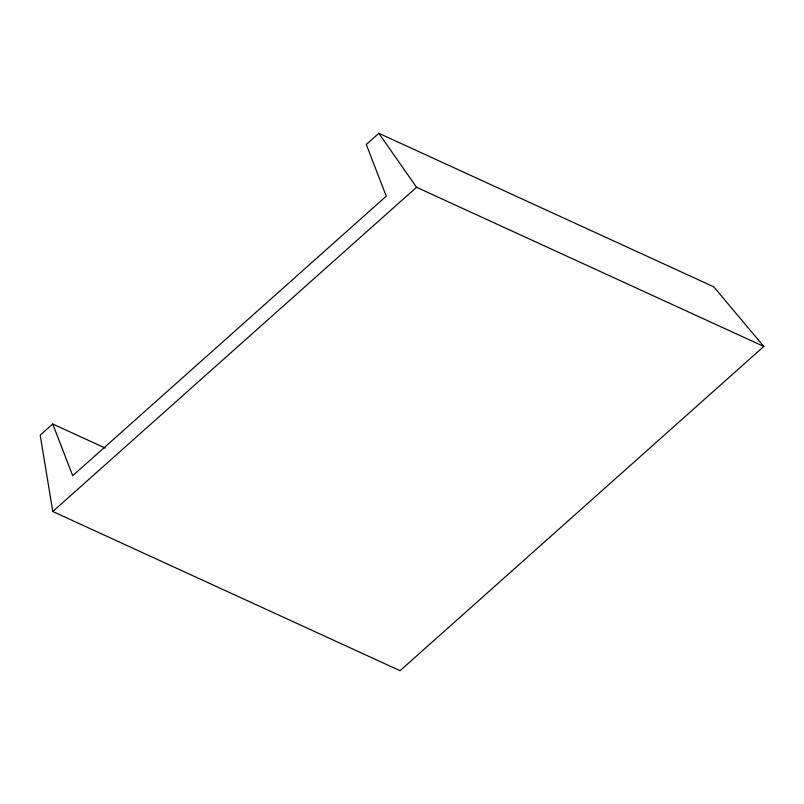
<?xml version="1.0" encoding="UTF-8"?>
<svg xmlns="http://www.w3.org/2000/svg" width="804" height="804" viewBox="0 0 804 804"><rect width="100%" height="100%" fill="white"/><g stroke="black" fill="none" stroke-linecap="round" stroke-linejoin="round"><path stroke-width="1.21" d="M52.742 424.009L40.2 435.195L52.793 511.515L400.07 670.697L763.8 346.444L713.721 286.797L378.845 133.303L366.302 144.489L386.252 196.186L72.692 475.717L52.742 424.009L105.153 448.039M52.793 511.515L416.532 187.272L763.8 346.444M378.845 133.303L416.532 187.272"/></g></svg>
